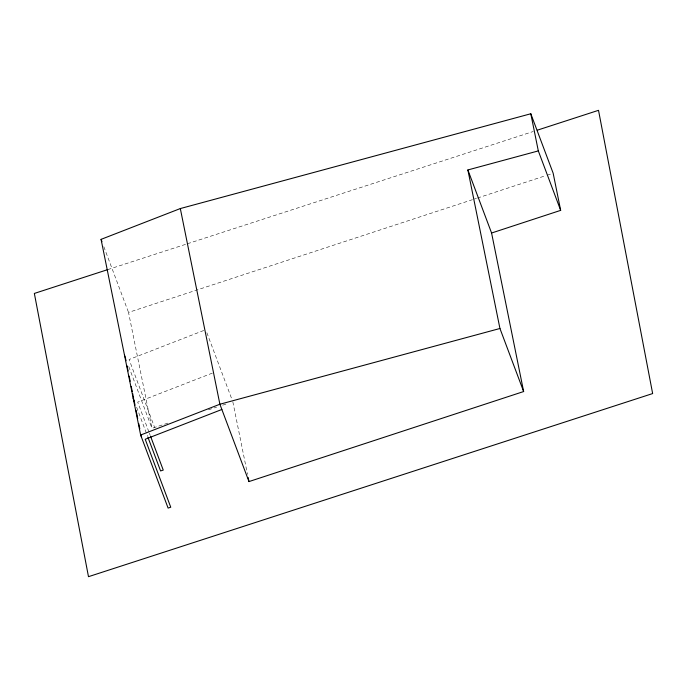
<?xml version="1.0" encoding="UTF-8"?>
<svg xmlns="http://www.w3.org/2000/svg" width="687" height="687" viewBox="0 0 687 687"><rect width="100%" height="100%" fill="white"/><g stroke="black" fill="none" stroke-linecap="round" stroke-linejoin="round"><path stroke-width="0.52" stroke-dasharray="3.44 2.58" d="M203.738 330.49L129.087 359.507L154.627 427.46M212.36 373.11L137.701 402.127L149.002 432.183M167.834 423.132L151.973 428.327L128.529 312.413L472.416 199.685M474.434 199.024L476.452 198.363M477.456 198.036L546.088 175.537M547.101 175.211L551.137 173.888M208.462 409.813L216.585 407.151M222.674 405.15L227.758 403.484M107.799 269.596L186.357 244.1M187.379 243.765L533.215 131.509M206.864 332.714L232.086 399.817M103.84 246.71L128.529 312.413M128.778 366.609L151.973 428.327M149.38 433.179L150.127 435.172M136.644 407.236L147.499 436.108M232.833 401.818L247.509 474.356"/><path stroke-width="1.03" d="M221.867 409.478L145.215 439.268L170.754 507.221L168.109 508.088L140.646 435.034L101.075 239.359L180.32 208.556L530.802 113.759L553.155 173.218L560.669 210.368L491.583 233.013L523.64 391.547L248.969 481.578L219.892 404.231L180.32 208.556M140.646 435.034L219.892 404.231L499.938 328.489L523.64 391.547M107.799 269.596L34.35 293.435L88.486 576.676L652.65 393.565L598.514 110.324L537.303 130.186M499.938 328.489L467.881 169.955L538.316 150.908L560.669 210.368M467.881 169.955L491.583 233.013M101.075 239.359L101.968 241.73M124.519 355.265L125.412 357.644M150.505 436.168L163.248 470.08L160.595 470.947L147.877 437.095M133.132 397.893L133.733 399.473M133.295 398.675L134.188 401.053M530.802 113.759L538.316 150.908M248.136 477.456L248.969 481.578M125.618 358.674L126.03 360.727M127.069 365.853L128.108 370.989M129.147 376.115L130.186 381.251M131.217 386.386L132.256 391.513M132.643 393.419L133.029 395.326M133.226 396.287L133.63 398.271M134.025 400.263L135.021 405.158M136.06 410.294L137.718 418.503M138.757 423.63L139.796 428.765M141.041 434.923L141.539 437.404"/></g></svg>
